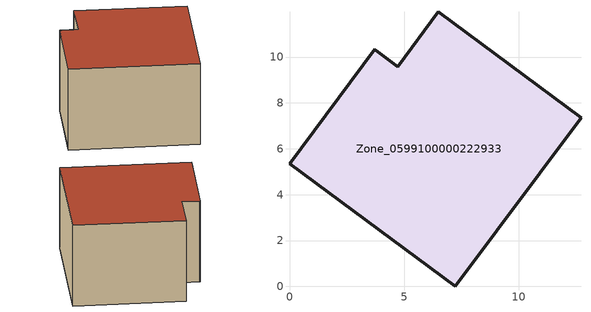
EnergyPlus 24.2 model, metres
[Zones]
Zone_0599100000222933
 floor ground (C_G): 7.23,0 0,5.34 3.71,10.33 3.75,10.3 4.72,9.59 6.5,11.98 12.71,7.35 z1.17
 wall outside (C_F): 0,5.34 7.23,0 12.71,7.35 6.5,11.98 4.72,9.59 3.75,10.3 3.71,10.33 0,5.34 z1.17:7.22
 roof outside (C_R): 4.72,9.59 3.75,10.3 3.71,10.33 0,5.34 7.23,0 12.71,7.35 6.5,11.98 z7.22
[BUILDING]
Pand.0599100000222933: North Axis=0; Terrain=City; Loads Convergence Tolerance Value=0.04; Temperature Convergence Tolerance Value=0.4; Solar Distribution=FullExterior; Maximum Number of Warmup Days=25; Minimum Number of Warmup Days=1
[Site:Location]
Rotterdam.The.Hague.AP_ZH_NLD Design_Conditions: Latitude=51.96; Longitude=4.45; Time Zone=1; Elevation=-4.5
[SITE:GROUNDTEMPERATURE:BUILDINGSURFACE]
18, 18, 18, 18, 18, 18, 18, 18, 18, 18, 18, 18
[MATERIAL] Thermal Absorptance=0.9; Solar Absorptance=0.7; Visible Absorptance=0.7
Name | Roughness | Thickness | Conductivity | Density | Specific Heat
G.TC.1946-1964 | MediumSmooth | 0.15 | 1 | 540 | 1210
F.TC.1946-1964 | Rough | 0.3 | 0.857143 | 1920 | 840
R.TC.1946-1964 | MediumRough | 0.2 | 0.235294 | 1500 | 1000
[CONSTRUCTION]
C_G: G.TC.1946-1964
C_F: F.TC.1946-1964
C_R: R.TC.1946-1964
[ZONE]
Zone_0599100000222933: Type=1; Multiplier=1; Ceiling Height=Autocalculate; Volume=Autocalculate; Floor Area=autocalculate; Part of Total Floor Area=Yes
[ZONEINFILTRATION:DESIGNFLOWRATE]
Infil_Zone_0599100000222933: Zone or ZoneList or Space or SpaceList=Zone_0599100000222933; Schedule=AlwaysOn; Design Flow Rate Calculation Method=Flow/Area; Flow Rate per Floor Area=0.003; Constant Term Coefficient=1; Temperature Term Coefficient=0; Velocity Term Coefficient=0; Velocity Squared Term Coefficient=0
[HVACTEMPLATE:ZONE:IDEALLOADSAIRSYSTEM]
Zone_0599100000222933: Maximum Heating Supply Air Temperature=50; Minimum Cooling Supply Air Temperature=13; Maximum Heating Supply Air Humidity Ratio=0.0156; Minimum Cooling Supply Air Humidity Ratio=0.0077; Heating Limit=NoLimit; Cooling Limit=NoLimit; Dehumidification Control Type=ConstantSensibleHeatRatio; Cooling Sensible Heat Ratio=0.7; Dehumidification Setpoint=60; Humidification Control Type=None; Humidification Setpoint=30; Outdoor Air Method=None; Outdoor Air Flow Rate per Person=0.00944; Outdoor Air Flow Rate per Zone Floor Area=0; Outdoor Air Flow Rate per Zone=0; Demand Controlled Ventilation Type=None; Outdoor Air Economizer Type=NoEconomizer; Heat Recovery Type=None; Sensible Heat Recovery Effectiveness=0.7; Latent Heat Recovery Effectiveness=0.65
[ZONECONTROL:THERMOSTAT]
ThermostatControl_Zone_0599100000222933: Zone or ZoneList=Zone_0599100000222933; Control Type Schedule=DualSetpointControlType; Control 1=Thermostat_Zone_0599100000222933; Temperature Difference Between Cutout And Setpoint=0
[THERMOSTATSETPOINT:DUALSETPOINT]
Thermostat_Zone_0599100000222933: Heating Setpoint Temperature Schedule=HeatingSetpoint_Zone_0599100000222933; Cooling Setpoint Temperature Schedule=CoolingSetpoint_Zone_0599100000222933
[SCHEDULE:COMPACT]
HeatingSetpoint_Zone_0599100000222933: Through: 12/31, For: AllDays, Until: 24:00, 21
CoolingSetpoint_Zone_0599100000222933: Through: 12/31, For: AllDays, Until: 24:00, 24
DualSetpointControlType: Through: 12/31, For: AllDays, Until: 24:00, 4
AlwaysOn: Through: 12/31, For: AllDays, Until: 24:00, 1
